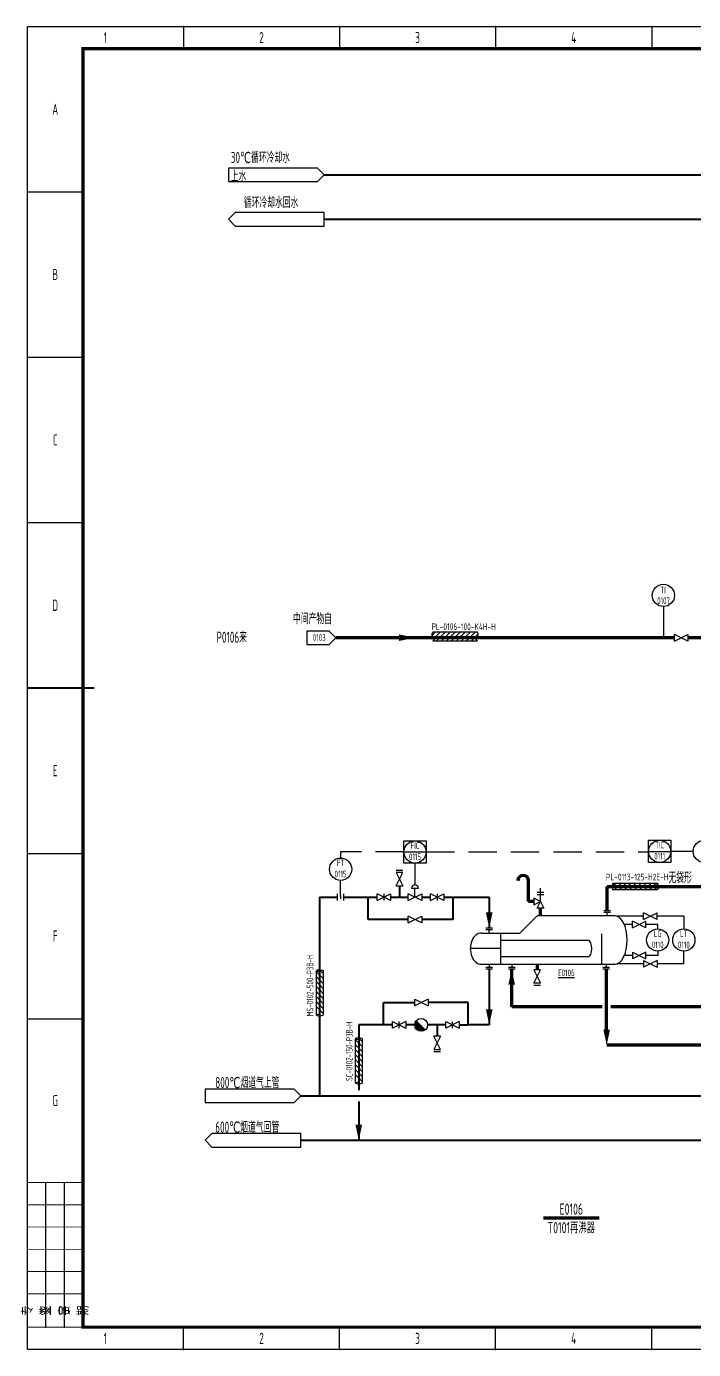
# Model space of a CAD drawing. Header units: millimetres. Extents: x 453 to 7190, y 523 to 4294.
# Drawn here: x 4266 to 4566, y 2905 to 3499 of the extents above; entities that cross this region are included whole.
import ezdxf

# ---------------------------------------------------------------- set-up
doc = ezdxf.new("R2010")
doc.units = ezdxf.units.MM
doc.linetypes.add('DASHED', pattern=[19.05, 12.7, -6.35])
for name, color, linetype, lineweight in [('01-主物流线-粗实线', 134, 'Continuous', 80), ('03-设备外轮廓线-细实线', 7, 'Continuous', 25), ('04-设备内部件-细实线', 170, 'Continuous', 25), ('05-公用工程-冷却水与回水', 55, 'Continuous', 40), ('05-图框与标题栏', 7, 'Continuous', 25), ('06-公用工程-中、低压蒸汽与凝水回管', 14, 'Continuous', 40), ('09-文本', 7, 'Continuous', 25), ('10-流股接续标志', 7, 'Continuous', 25), ('11-文本', 7, 'Continuous', 25), ('11-管道组合号', 50, 'Continuous', 15), ('11-管道组合号 @ 1', 50, 'Continuous', 15), ('12-仪表', 190, 'Continuous', 25), ('12-信号线', 226, 'DASHED', 25), ('12-设备位号线', 7, 'Continuous', 80), ('14-箭头', 7, 'Continuous', 25), ('15-仪表', 190, 'Continuous', 25), ('16-阀门与管件', 102, 'Continuous', 25), ('A设备轮廓', 7, 'Continuous', 25)]:
    doc.layers.add(name, color=color, linetype=linetype, lineweight=lineweight)
doc.layers.add('TITLE', color=7, linetype='Continuous')
doc.styles.add('3-gbcbig', font='gbenor.shx', dxfattribs={"width": 0.7, "height": 3, "bigfont": 'gbcbig.shx'})
doc.styles.add('5-gbcbig', font='gbenor.shx', dxfattribs={"width": 0.7, "height": 5, "bigfont": 'gbcbig.shx'})
doc.styles.add('PRAY-6-GBCBIG', font='gbenor.shx', dxfattribs={"width": 0.7, "bigfont": 'gbcbig.shx'})
doc.styles.add('头号烷家', font='gbenor.shx', dxfattribs={"width": 0.75, "height": 3, "bigfont": 'gbcbig.shx'})
doc.styles.add('工程字', font='gbenor.shx', dxfattribs={"bigfont": 'gbcbig.shx'})

# ---------------------------------------------------------------- blocks, each defined once
blk = doc.blocks.new('管道组合号')
at = {"layer": '11-管道组合号', "style": '头号烷家', "width": 0.75}
blk.add_attdef('管道组合号', (-4.3, 3.13), '', height=3, dxfattribs=at)

msp = doc.modelspace()

# ---------------------------------------------------------------- hatches: boundary and pattern name
at = {"layer": '16-阀门与管件'}
msp.add_hatch(color=3, dxfattribs=at).paths.add_polyline_path([(4445.52, 3048.85, -0.197694), (4443.49, 3048.02, -0.669876), (4441.46, 3052.94)])
at = {"layer": 'A设备轮廓', "ltscale": 0.25}
h = msp.add_hatch(dxfattribs=at)
h.set_pattern_fill('ANSI31', color=256, scale=0.5, angle=180, style=0)
h.set_pattern_definition([(225, (6288.6427, 5885.528), (1.122532, -1.122532), [])])
edge = h.paths.add_edge_path()
edge.add_spline(control_points=[(4448.73, 3227.28), (4448.44, 3226.74), (4447.84, 3225.65), (4450.11, 3224.76), (4449.19, 3223.77), (4448.73, 3223.28)], knot_values=[0, 0, 0, 0, 1.52304, 3.144702, 4.721047, 4.721047, 4.721047, 4.721047], degree=3, periodic=0)
edge.add_line((4448.73, 3223.28), (4468.73, 3223.28))
edge.add_spline(control_points=[(4468.73, 3223.28), (4468.37, 3223.76), (4467.63, 3224.77), (4469.51, 3225.83), (4468.97, 3226.83), (4468.73, 3227.28)], knot_values=[0, 0, 0, 0, 1.52304, 3.144702, 4.487312, 4.487312, 4.487312, 4.487312], degree=3, periodic=0)
edge.add_line((4468.73, 3227.28), (4448.73, 3227.28))

# ---------------------------------------------------------------- linework, layer by layer
for p, q in [((4402.21, 3227.74), (4392.21, 3227.74)), ((4392.21, 3227.74), (4392.21, 3221.74)), ((4405.21, 3224.74), (4402.21, 3227.74)), ((4392.21, 3221.74), (4402.21, 3221.74)), ((4402.21, 3221.74), (4405.21, 3224.74)), ((4396.42, 3055.31), (4396.42, 3075.31)), ((4399.42, 3071.75), (4396.42, 3074.75)), ((4399.42, 3069.5), (4396.42, 3072.5)), ((4399.42, 3073.99), (4398.13, 3075.27)), ((4399.42, 3075.31), (4399.42, 3055.31)), ((4399.42, 3067.26), (4396.42, 3070.26)), ((4399.42, 3065.01), (4396.42, 3068.01)), ((4399.42, 3062.77), (4396.42, 3065.77)), ((4399.42, 3060.52), (4396.42, 3063.52)), ((4399.42, 3058.28), (4396.42, 3061.28)), ((4399.42, 3056.03), (4396.42, 3059.03)), ((4413.98, 3024.78), (4413.98, 3044.78)), ((4416.98, 3041.22), (4413.98, 3044.22)), ((4416.98, 3038.97), (4413.98, 3041.97)), ((4416.98, 3043.46), (4415.69, 3044.74)), ((4416.98, 3044.78), (4416.98, 3024.78)), ((4416.98, 3036.73), (4413.98, 3039.73)), ((4416.98, 3034.48), (4413.98, 3037.48)), ((4416.98, 3032.24), (4413.98, 3035.24)), ((4416.98, 3029.99), (4413.98, 3032.99)), ((4416.98, 3027.75), (4413.98, 3030.75)), ((4416.98, 3025.5), (4413.98, 3028.5))]:
    msp.add_line(p, q)
for centre, radius, start, end in [((4397.25, 3074.21), 1.37, 49.99289, 127.26243), ((4397.39, 3056.45), 1.5, 229.56309, 305.9037), ((4414.81, 3043.69), 1.37, 49.99289, 127.26243), ((4414.95, 3025.92), 1.5, 229.56309, 305.9037)]:
    msp.add_arc(centre, radius, start, end)
for points in [[(4396.42, 3075.31), (4396.89, 3074.96), (4397.81, 3074.79), (4398.53, 3075.77), (4399.24, 3075.48), (4399.42, 3075.31)], [(4413.98, 3044.78), (4414.45, 3044.43), (4415.37, 3044.26), (4416.09, 3045.24), (4416.8, 3044.95), (4416.98, 3044.78)]]:
    msp.add_open_spline(points, degree=3, knots=[0, 0, 0, 0, 1.367527, 2.619727, 3.553416, 3.553416, 3.553416, 3.553416])
for points in [[(4396.42, 3055.31), (4397.57, 3055.67), (4398.5, 3055.13), (4399.42, 3055.31)], [(4413.98, 3024.78), (4415.13, 3025.14), (4416.06, 3024.6), (4416.98, 3024.78)]]:
    msp.add_spline(points, degree=3)
at = {"layer": '01-主物流线-粗实线'}
for p, q in [((4557.18, 3224.74), (4405.21, 3224.74)), ((4576.09, 3224.74), (4563.18, 3224.74)), ((4491.72, 3106.35), (4491.72, 3115.65)), ((4526.97, 3102.1), (4526.97, 3113)), ((4526.97, 3113), (4583.09, 3113)), ((4494.09, 3106.35), (4491.72, 3106.35)), ((4497.09, 3099.85), (4497.09, 3103.3)), ((4495.56, 3078.15), (4495.56, 3075.65)), ((4484.13, 3059), (4484.13, 3075.9)), ((4526.6, 3075.9), (4526.6, 3048.24)), ((4524.83, 3059), (4484.13, 3059)), ((4605.59, 3059), (4528.58, 3059)), ((4877.46, 3041.74), (4526.89, 3041.74))]:
    msp.add_line(p, q, dxfattribs=at)
msp.add_arc((4489.32, 3115.65), 2.4, 0, 180, dxfattribs=at)
at = {"layer": '03-设备外轮廓线-细实线'}
for p, q in [((4528.47, 3102.1), (4525.47, 3102.1)), ((4528.47, 3101.35), (4525.47, 3101.35)), ((4526.97, 3099.85), (4526.97, 3101.35)), ((4487.76, 3092.15), (4495.56, 3099.85)), ((4530.56, 3099.85), (4495.56, 3099.85)), ((4470.56, 3092.15), (4487.76, 3092.15)), ((4475.54, 3094.4), (4472.54, 3094.4)), ((4475.54, 3093.65), (4472.54, 3093.65)), ((4474.04, 3092.15), (4474.04, 3093.65)), ((4470.56, 3078.15), (4530.56, 3078.15)), ((4474.04, 3078.15), (4474.04, 3076.65)), ((4484.13, 3078.15), (4484.13, 3076.65)), ((4526.61, 3078.15), (4526.61, 3076.65)), ((4475.54, 3076.65), (4472.54, 3076.65)), ((4475.54, 3075.9), (4472.54, 3075.9)), ((4485.63, 3076.65), (4482.63, 3076.65)), ((4485.63, 3075.9), (4482.63, 3075.9)), ((4528.11, 3076.65), (4525.11, 3076.65)), ((4528.11, 3075.9), (4525.11, 3075.9))]:
    msp.add_line(p, q, dxfattribs=at)
for centre, major_axis, ratio, start_param, end_param in [((4530.56, 3089), (0, 10.85), 0.5, 3.141593, 6.283185), ((4470.56, 3085.15), (0, 7), 0.714286, 0, 3.141593)]:
    msp.add_ellipse(centre, major_axis=major_axis, ratio=ratio, start_param=start_param, end_param=end_param, dxfattribs=at)
at = {"layer": '04-设备内部件-细实线'}
for p, q in [((4479.16, 3092.15), (4479.16, 3078.15)), ((4479.16, 3088.9), (4518.3, 3088.9)), ((4524.54, 3078.15), (4524.54, 3091.82)), ((4479.16, 3085.15), (4465.56, 3085.15)), ((4518.3, 3081.4), (4479.16, 3081.4))]:
    msp.add_line(p, q, dxfattribs=at)
msp.add_ellipse((4518.3, 3085.15), major_axis=(0, 3.75), ratio=0.5, start_param=3.141593, end_param=6.283185, dxfattribs=at)
at = {"layer": '05-公用工程-冷却水与回水', "lineweight": 40}
for p, q in [((4399.93, 3432.57), (5004.72, 3432.57)), ((4399.93, 3412.57), (5004.72, 3412.57))]:
    msp.add_line(p, q, dxfattribs=at)
at = {"layer": '05-图框与标题栏'}
for p, q in [((4336.75, 3499.16), (4336.75, 3489.16)), ((4406.83, 3499.16), (4406.83, 3489.16)), ((4476.92, 3499.16), (4476.92, 3489.16)), ((4547, 3499.16), (4547, 3489.16)), ((4266.67, 3424.91), (4291.67, 3424.91)), ((4266.67, 3350.66), (4291.67, 3350.66)), ((4266.67, 3276.41), (4291.67, 3276.41)), ((4266.67, 3127.91), (4291.67, 3127.91)), ((4266.67, 3053.66), (4291.67, 3053.66)), ((4275, 2915.16), (4275, 2980.16)), ((4283.33, 2915.16), (4283.33, 2980.16)), ((4336.75, 2905.16), (4336.75, 2915.16)), ((4406.83, 2905.16), (4406.83, 2915.16)), ((4476.92, 2905.16), (4476.92, 2915.16)), ((4547, 2905.16), (4547, 2915.16))]:
    msp.add_line(p, q, dxfattribs=at)
at = {"layer": '05-图框与标题栏', "const_width": 1.4}
msp.add_lwpolyline([(4291.67, 3489.16), (4291.67, 2915.16), (5097.67, 2915.16), (5097.67, 3489.16)], close=True, dxfattribs=at)
at = {"layer": '05-图框与标题栏'}
for points, const_width in [([(4266.67, 3202.16), (4296.67, 3202.16)], 0.8), ([(4291.67, 2980.16), (4266.67, 2980.16)], 0.4), ([(4291.67, 2970.16), (4266.67, 2970.16)], 0.4), ([(4291.67, 2960.16), (4266.67, 2960.16)], 0.4), ([(4291.67, 2950.16), (4266.67, 2950.16)], 0.4), ([(4291.67, 2940.16), (4266.67, 2940.16)], 0.4), ([(4291.67, 2930.16), (4266.67, 2930.16)], 0.4), ([(4291.67, 2915.16), (4266.67, 2915.16)], 0.4)]:
    msp.add_lwpolyline(points, dxfattribs=dict(at, const_width=const_width))
for p in [(4336.75, 3499.16), (4336.75, 3499.16), (4336.75, 3499.16), (4406.83, 3499.16), (4406.83, 3499.16), (4406.83, 3499.16), (4476.92, 3499.16), (4476.92, 3499.16), (4476.92, 3499.16), (4547, 3499.16), (4547, 3499.16), (4547, 3499.16), (4275, 2915.16), (4283.33, 2915.16), (4336.75, 2905.16), (4406.83, 2905.16), (4476.92, 2905.16), (4547, 2905.16)]:
    msp.add_point(p, dxfattribs=at)
at = {"layer": '06-公用工程-中、低压蒸汽与凝水回管'}
for p, q in [((4433.72, 3113.29), (4433.72, 3108.29)), ((4397.83, 3108.29), (4397.83, 3019.08)), ((4397.83, 3108.29), (4405.81, 3108.29)), ((4408.81, 3108.29), (4423.72, 3108.29)), ((4419.72, 3098.29), (4419.72, 3108.29)), ((4429.72, 3108.29), (4437.72, 3108.29)), ((4443.72, 3108.29), (4447.72, 3108.29)), ((4453.72, 3108.29), (4457.72, 3108.29)), ((4457.72, 3108.29), (4474.04, 3108.29)), ((4457.72, 3108.29), (4457.72, 3098.29)), ((4474.04, 3108.29), (4474.04, 3094.4)), ((4437.72, 3098.29), (4419.72, 3098.29)), ((4457.72, 3098.29), (4443.72, 3098.29)), ((4474.04, 3075.9), (4474.04, 3050.9)), ((4426.61, 3050.9), (4426.61, 3060.9)), ((4426.61, 3060.9), (4440.61, 3060.9)), ((4464.61, 3060.9), (4446.61, 3060.9)), ((4464.61, 3050.9), (4464.61, 3060.9)), ((4415.48, 3050.9), (4415.48, 3021.58)), ((4426.61, 3050.9), (4415.48, 3050.9)), ((4430.61, 3050.9), (4426.61, 3050.9)), ((4440.61, 3050.9), (4436.61, 3050.9)), ((4454.61, 3050.9), (4446.37, 3050.9)), ((4450.61, 3050.9), (4450.61, 3045.9)), ((4460.61, 3050.9), (4464.61, 3050.9)), ((4474.04, 3050.9), (4464.61, 3050.9)), ((4389.47, 3019.08), (5004.72, 3019.08)), ((4415.48, 3016.58), (4415.48, 2999.08)), ((4389.47, 2999.08), (5004.72, 2999.08))]:
    msp.add_line(p, q, dxfattribs=at)
at = {"layer": '10-流股接续标志'}
for p, q in [((4396.93, 3435.57), (4356.93, 3435.57)), ((4356.93, 3435.57), (4356.93, 3429.57)), ((4399.93, 3432.57), (4396.93, 3435.57)), ((4356.93, 3429.57), (4396.93, 3429.57)), ((4396.93, 3429.57), (4399.93, 3432.57)), ((4359.93, 3415.57), (4356.93, 3412.57)), ((4399.93, 3415.57), (4359.93, 3415.57)), ((4399.93, 3409.57), (4399.93, 3415.57)), ((4356.93, 3412.57), (4359.93, 3409.57)), ((4359.93, 3409.57), (4399.93, 3409.57)), ((4386.47, 3022.08), (4346.47, 3022.08)), ((4346.47, 3022.08), (4346.47, 3016.08)), ((4389.47, 3019.08), (4386.47, 3022.08)), ((4386.47, 3016.08), (4389.47, 3019.08)), ((4346.47, 3016.08), (4386.47, 3016.08)), ((4349.47, 3002.08), (4346.47, 2999.08)), ((4389.47, 3002.08), (4349.47, 3002.08)), ((4389.47, 2996.08), (4389.47, 3002.08)), ((4346.47, 2999.08), (4349.47, 2996.08)), ((4349.47, 2996.08), (4389.47, 2996.08))]:
    msp.add_line(p, q, dxfattribs=at)
at = {"layer": '11-文本'}
for p, q in [((4529.62, 3114.53), (4549.62, 3114.53)), ((4529.99, 3113.44), (4531.09, 3114.53)), ((4530.34, 3111.53), (4533.34, 3114.53)), ((4532.58, 3111.53), (4535.58, 3114.53)), ((4534.83, 3111.53), (4537.83, 3114.53)), ((4537.07, 3111.53), (4540.07, 3114.53)), ((4539.32, 3111.53), (4542.32, 3114.53)), ((4541.56, 3111.53), (4544.56, 3114.53)), ((4543.81, 3111.53), (4546.81, 3114.53)), ((4546.05, 3111.53), (4549.05, 3114.53)), ((4548.3, 3111.53), (4549.57, 3112.82)), ((4549.62, 3111.53), (4529.62, 3111.53))]:
    msp.add_line(p, q, dxfattribs=at)
for centre, radius, start, end in [((4530.76, 3113.56), 1.5, 139.56309, 215.9037), ((4548.52, 3113.7), 1.37, 319.99289, 37.26243)]:
    msp.add_arc(centre, radius, start, end, dxfattribs=at)
msp.add_spline([(4529.62, 3114.53), (4529.98, 3113.38), (4529.44, 3112.44), (4529.62, 3111.53)], degree=3, dxfattribs=at)
msp.add_open_spline([(4549.62, 3114.53), (4549.26, 3114.06), (4549.1, 3113.14), (4550.08, 3112.42), (4549.79, 3111.71), (4549.62, 3111.53)], degree=3, knots=[0, 0, 0, 0, 1.367527, 2.619727, 3.553416, 3.553416, 3.553416, 3.553416], dxfattribs=at)
at = {"layer": '12-仪表'}
msp.add_line((4440.72, 3123.55), (4440.72, 3113.79), dxfattribs=at)
at = {"layer": '12-信号线'}
for p, q in [((4435.72, 3128.55), (4407.31, 3128.55)), ((4407.31, 3128.55), (4407.31, 3125.79)), ((4445.72, 3128.55), (4545.59, 3128.55))]:
    msp.add_line(p, q, dxfattribs=at)
at = {"layer": '12-设备位号线'}
msp.add_line((4523.41, 2964.07), (4498.41, 2964.07), dxfattribs=at)
at = {"layer": '14-箭头'}
for points in [[(4440.48, 3224.74, 0, 3, 0), (4433.48, 3224.74, 3, 3, 0)], [(4474.04, 3094.4, 0, 3, 0), (4474.04, 3101.4, 3, 3, 0)], [(4484.13, 3075.9, 0, 3, 0), (4484.13, 3068.9, 3, 3, 0)], [(4474.04, 3050.9, 0, 3, 0), (4474.04, 3057.9, 3, 3, 0)], [(4526.79, 3041.82, 0, 3, 0), (4526.79, 3048.82, 3, 3, 0)], [(4415.48, 2999.08, 0, 3, 0), (4415.48, 3006.08, 3, 3, 0)]]:
    msp.add_lwpolyline(points, format="xyseb", dxfattribs=at)
at = {"layer": '15-仪表'}
for p, q in [((4552.26, 3238.72), (4552.26, 3224.74)), ((4435.72, 3128.55), (4435.72, 3133.55)), ((4435.72, 3133.55), (4445.72, 3133.55)), ((4445.72, 3133.55), (4445.72, 3123.55)), ((4545.59, 3128.79), (4545.59, 3133.79)), ((4545.59, 3133.79), (4555.59, 3133.79)), ((4555.59, 3133.79), (4555.59, 3123.79)), ((4435.72, 3123.55), (4435.72, 3128.55)), ((4435.72, 3128.55), (4445.72, 3128.55)), ((4545.59, 3123.79), (4545.59, 3128.79)), ((4545.59, 3128.79), (4555.59, 3128.79)), ((4565.59, 3128.79), (4555.59, 3128.79)), ((4445.72, 3123.55), (4435.72, 3123.55)), ((4555.59, 3123.79), (4545.59, 3123.79)), ((4407.31, 3109.04), (4407.31, 3115.79)), ((4543.39, 3099.73), (4531.37, 3099.73)), ((4538.38, 3096), (4534.7, 3096)), ((4549.68, 3096), (4544.38, 3096)), ((4561.42, 3099.73), (4549.39, 3099.73)), ((4549.68, 3094), (4549.68, 3096)), ((4561.42, 3099.73), (4561.42, 3094)), ((4549.68, 3084), (4549.68, 3082)), ((4561.42, 3078.27), (4561.42, 3084)), ((4543.39, 3078.27), (4531.37, 3078.27)), ((4538.38, 3082), (4534.7, 3082)), ((4549.68, 3082), (4544.38, 3082)), ((4561.42, 3078.27), (4549.39, 3078.27))]:
    msp.add_line(p, q, dxfattribs=at)
for centre in [(4552.26, 3243.72), (4440.72, 3128.55), (4550.59, 3128.79), (4570.59, 3128.79), (4407.31, 3120.79), (4549.68, 3089), (4561.42, 3089)]:
    msp.add_circle(centre, 5, dxfattribs=at)
at = {"layer": '16-阀门与管件'}
for p, q in [((4557.18, 3223.24), (4557.18, 3226.24)), ((4557.18, 3223.24), (4563.18, 3226.24)), ((4563.18, 3223.24), (4557.18, 3226.24)), ((4563.18, 3226.24), (4563.18, 3223.24)), ((4435.22, 3120.29), (4432.22, 3120.29)), ((4435.22, 3119.29), (4432.22, 3119.29)), ((4432.22, 3119.29), (4435.22, 3113.29)), ((4432.22, 3113.29), (4435.22, 3119.29)), ((4432.22, 3113.29), (4435.22, 3113.29)), ((4405.81, 3109.79), (4405.81, 3106.79)), ((4407.31, 3109.04), (4407.31, 3107.54)), ((4408.81, 3106.79), (4408.81, 3109.79)), ((4423.72, 3106.79), (4423.72, 3109.79)), ((4423.72, 3106.79), (4429.72, 3109.79)), ((4429.72, 3106.79), (4423.72, 3109.79)), ((4426.72, 3109.79), (4426.72, 3106.79)), ((4429.72, 3109.79), (4429.72, 3106.79)), ((4437.72, 3106.79), (4437.72, 3109.79)), ((4437.72, 3106.79), (4443.72, 3109.79)), ((4443.72, 3106.79), (4437.72, 3109.79)), ((4439.22, 3112.29), (4442.22, 3112.29)), ((4440.72, 3108.29), (4440.72, 3112.29)), ((4443.72, 3109.79), (4443.72, 3106.79)), ((4447.72, 3106.79), (4447.72, 3109.79)), ((4447.72, 3106.79), (4453.72, 3109.79)), ((4453.72, 3106.79), (4447.72, 3109.79)), ((4450.72, 3109.79), (4450.72, 3106.79)), ((4453.72, 3109.79), (4453.72, 3106.79)), ((4497.09, 3106.3), (4494.09, 3107.8)), ((4494.09, 3107.8), (4494.09, 3104.8)), ((4498.59, 3110.3), (4495.59, 3110.3)), ((4498.59, 3109.3), (4495.59, 3109.3)), ((4497.09, 3106.3), (4497.09, 3112.3)), ((4494.09, 3104.8), (4497.09, 3106.3)), ((4495.59, 3103.3), (4497.09, 3106.3)), ((4498.59, 3103.3), (4495.59, 3103.3)), ((4497.09, 3106.3), (4498.59, 3103.3)), ((4543.39, 3098.23), (4543.39, 3101.23)), ((4543.39, 3098.23), (4549.39, 3101.23)), ((4549.39, 3098.23), (4543.39, 3101.23)), ((4549.39, 3098.23), (4549.39, 3101.23)), ((4437.72, 3096.79), (4437.72, 3099.79)), ((4437.72, 3096.79), (4443.72, 3099.79)), ((4443.72, 3096.79), (4437.72, 3099.79)), ((4443.72, 3099.79), (4443.72, 3096.79)), ((4538.38, 3094.5), (4538.38, 3097.5)), ((4538.38, 3094.5), (4544.38, 3097.5)), ((4544.38, 3094.5), (4538.38, 3097.5)), ((4544.38, 3094.5), (4544.38, 3097.5)), ((4538.38, 3083.5), (4538.38, 3080.5)), ((4538.38, 3083.5), (4544.38, 3080.5)), ((4544.38, 3083.5), (4538.38, 3080.5)), ((4544.38, 3080.5), (4544.38, 3083.5)), ((4543.39, 3079.77), (4543.39, 3076.77)), ((4543.39, 3079.77), (4549.39, 3076.77)), ((4549.39, 3079.77), (4543.39, 3076.77)), ((4549.39, 3079.77), (4549.39, 3076.77)), ((4497.06, 3075.65), (4494.06, 3075.65)), ((4494.06, 3075.65), (4497.06, 3069.65)), ((4494.06, 3069.65), (4497.06, 3075.65)), ((4497.06, 3069.65), (4494.06, 3069.65)), ((4497.06, 3068.65), (4494.06, 3068.65)), ((4440.61, 3059.4), (4440.61, 3062.4)), ((4446.61, 3062.4), (4440.61, 3059.4)), ((4440.61, 3062.4), (4446.61, 3059.4)), ((4446.61, 3062.4), (4446.61, 3059.4)), ((4430.61, 3049.4), (4430.61, 3052.4)), ((4436.61, 3052.4), (4430.61, 3049.4)), ((4430.61, 3052.4), (4436.61, 3049.4)), ((4433.61, 3049.4), (4433.61, 3052.4)), ((4436.61, 3052.4), (4436.61, 3049.4)), ((4454.61, 3049.4), (4454.61, 3052.4)), ((4460.61, 3052.4), (4454.61, 3049.4)), ((4454.61, 3052.4), (4460.61, 3049.4)), ((4457.61, 3049.4), (4457.61, 3052.4)), ((4460.61, 3052.4), (4460.61, 3049.4)), ((4452.11, 3045.9), (4449.11, 3045.9)), ((4452.11, 3039.9), (4449.11, 3045.9)), ((4452.11, 3045.9), (4449.11, 3039.9)), ((4449.11, 3039.9), (4452.11, 3039.9)), ((4449.11, 3038.9), (4452.11, 3038.9))]:
    msp.add_line(p, q, dxfattribs=at)
at = {"layer": '16-阀门与管件', "color": 3}
msp.add_circle((4443.49, 3050.9), 2.88, dxfattribs=at)
at = {"layer": '16-阀门与管件'}
msp.add_arc((4440.72, 3112.29), 1.5, 0, 180, dxfattribs=at)
at = {"layer": 'A设备轮廓', "ltscale": 0.25}
for p, q in [((4468.73, 3227.28), (4448.73, 3227.28)), ((4448.73, 3223.28), (4468.73, 3223.28))]:
    msp.add_line(p, q, dxfattribs=at)
for points in [[(4448.73, 3227.28), (4448.35, 3225.8), (4449.5, 3224.65), (4448.73, 3223.28)], [(4468.73, 3223.28), (4468.14, 3224.68), (4469.1, 3225.98), (4468.73, 3227.28)]]:
    msp.add_spline(points, degree=3, dxfattribs=at)
at = {"layer": 'TITLE'}
for p, q in [((4266.67, 3499.16), (5107.67, 3499.16)), ((4266.67, 2905.16), (4266.67, 3499.16)), ((5107.67, 2905.16), (4266.67, 2905.16))]:
    msp.add_line(p, q, dxfattribs=at)
msp.add_lwpolyline([(4266.67, 3499.16), (5107.67, 3499.16), (5107.67, 2905.16), (4266.67, 2905.16)], close=True, dxfattribs=at)

# ---------------------------------------------------------------- block references
at = {"layer": '11-管道组合号'}
for p, values in [((4452.43, 3225.05), {'管道组合号': 'PL-0106-100-K4H-H'}), ((4530.78, 3112.65), {'管道组合号': 'PL-0113-125-H2E-H'})]:
    msp.add_blockref('管道组合号', p, dxfattribs=at).add_auto_attribs(values)

# ---------------------------------------------------------------- texts
at = {"insert": (4508.7, 3074.28), "char_height": 3, "attachment_point": 5, "style": '3-gbcbig'}
msp.add_mtext_dynamic_manual_height_columns('{\\LE0106}', width=12.7249, gutter_width=35, heights=[12.14], dxfattribs=at)
at = {"layer": '05-图框与标题栏', "char_height": 5, "attachment_point": 5, "style": '5-gbcbig'}
for s, width, gutter_width, insert in [('1', 70.0833, 25, (4301.71, 3494.16)), ('2', 70.0833, 12.5, (4371.79, 3494.16)), ('3', 70.0833, 25, (4441.87, 3494.16)), ('4', 70.0833, 25, (4511.96, 3494.16)), ('A', 25, 25, (4279.17, 3462.03)), ('B', 25, 25, (4279.17, 3387.78)), ('C', 25, 25, (4279.17, 3313.53)), ('D', 25, 25, (4279.17, 3239.28)), ('E', 25, 25, (4279.17, 3165.03)), ('F', 25, 25, (4279.17, 3090.78)), ('G', 25, 25, (4279.17, 3016.91)), ('1', 70.0833, 25, (4301.71, 2910.16)), ('2', 70.0833, 25, (4371.79, 2910.16)), ('3', 70.0833, 25, (4441.87, 2910.16)), ('4', 70.0833, 25, (4511.96, 2910.16))]:
    msp.add_mtext_dynamic_manual_height_columns(s, width=width, gutter_width=gutter_width, heights=[0], dxfattribs=dict(at, insert=insert))
at = {"layer": '05-图框与标题栏', "char_height": 5, "attachment_point": 5, "rotation": 90, "style": '工程字'}
for s, insert in [('专业', (4270.83, 2922.66)), ('签字', (4279.17, 2922.66)), ('日期', (4287.5, 2922.66))]:
    msp.add_mtext_dynamic_manual_height_columns(s, width=8.3333, gutter_width=25, heights=[0], dxfattribs=dict(at, insert=insert))
at = {"layer": '09-文本'}
for s, width, gutter_width, heights, insert, char_height, attachment_point, style in [('\\pi34.37595;中间产物自P0106来', 60.4658, 35, [11.23], (4351.58, 3235.77), 5, 1, '5-gbcbig'), ('0103', 40, 12.5, [0], (4397.73, 3224.8), 3, 5, '3-gbcbig'), ('{\\W0.75;E0106}\\P{\\A1;\\W0.75;T0101再沸器}', 59.0038, 12.5, [0], (4510.91, 2964.04), 5, 5, '5-gbcbig')]:
    msp.add_mtext_dynamic_manual_height_columns(s, width=width, gutter_width=gutter_width, heights=heights, dxfattribs=dict(at, insert=insert, char_height=char_height, attachment_point=attachment_point, style=style))
at = {"layer": '11-文本', "char_height": 5, "attachment_point": 1, "style": '5-gbcbig'}
for s, insert in [('30℃循环冷却水上水', (4358.02, 3442.85)), ('循环冷却水回水', (4363.86, 3422.63)), ('800℃烟道气上管', (4351.03, 3027.52)), ('600℃烟道气回管', (4351.03, 3007.52))]:
    msp.add_mtext_dynamic_manual_height_columns(s, width=29.1659, gutter_width=25, heights=[0], dxfattribs=dict(at, insert=insert))
at = {"layer": '11-文本', "char_height": 3, "width": 10, "attachment_point": 5, "style": '3-gbcbig'}
for s, insert in [('{\\C0;TI}', (4552.1, 3246.11)), ('{\\C0;0107}', (4552.33, 3241.36))]:
    msp.add_mtext(s, dxfattribs=dict(at, insert=insert))
at = {"layer": '11-管道组合号', "insert": (4554.53, 3119.52), "char_height": 5, "attachment_point": 1, "style": 'PRAY-6-GBCBIG'}
msp.add_mtext_dynamic_manual_height_columns('无袋形', width=10.7049, gutter_width=12.5, heights=[0], dxfattribs=at)
at = {"layer": '11-管道组合号', "insert": (4412.68, 3025.68), "char_height": 3, "attachment_point": 7, "rotation": 90, "style": '3-gbcbig'}
msp.add_mtext_dynamic_manual_height_columns('SC-0102-150-P3B-H', width=21.0765, gutter_width=12.5, heights=[0], dxfattribs=at)
at = {"layer": '11-管道组合号 @ 1', "insert": (4395.12, 3054.71), "char_height": 3, "attachment_point": 7, "rotation": 90, "style": '3-gbcbig'}
msp.add_mtext_dynamic_manual_height_columns('MS-0102-500-P3B-H', width=21.9761, gutter_width=12.5, heights=[3], dxfattribs=at)
at = {"layer": '15-仪表', "ltscale": 10, "char_height": 3, "width": 10, "attachment_point": 5, "style": '3-gbcbig'}
for s, insert in [('{\\C0;FIC\\P0115}', (4440.72, 3128.88)), ('{\\C0;TIC\\P0111}', (4550.59, 3129.12)), ('{\\C0;FT\\P0115}', (4407.31, 3121.12)), ('{\\C0;LG\\P0110}', (4549.69, 3089.33)), ('{\\C0;LT\\P0110}', (4561.42, 3089.33))]:
    msp.add_mtext(s, dxfattribs=dict(at, insert=insert))

doc.saveas('drawing.dxf')
